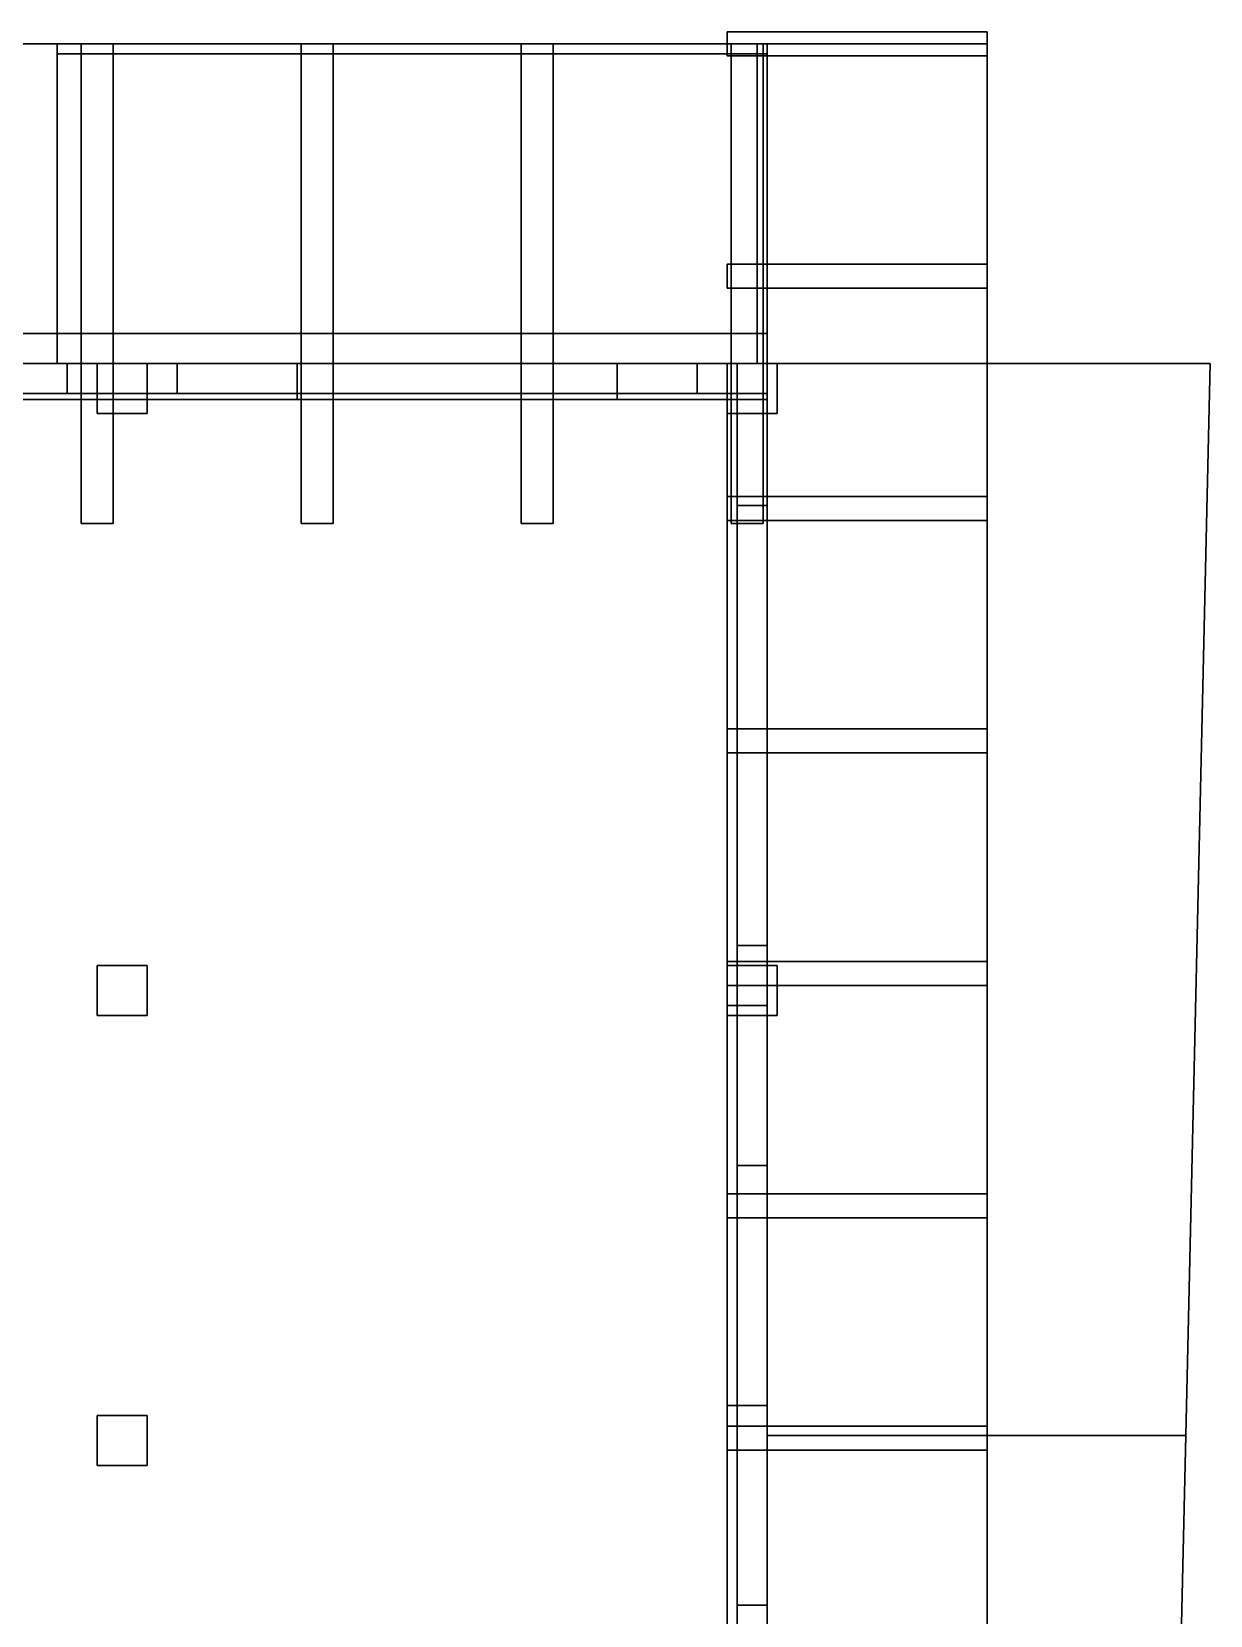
# Model space of a CAD drawing. Header units: metres. Extents: x -0.9 to 11.4, y 0 to 26.4.
# Drawn here: x 5.47 to 11.37, y 18.45 to 26.37 of the extents above; entities that cross this region are included whole.
import ezdxf

# ---------------------------------------------------------------- set-up
doc = ezdxf.new("R2010")
doc.units = ezdxf.units.M
for name, color, linetype in [('COLUMNAS_3D', 1, 'CONTINUOUS'), ('CUBIERTA_ALPINA_3D', 9, 'CONTINUOUS'), ('CUBIERTA_VIGAS_CANECILLOS_3D', 30, 'CONTINUOUS'), ('FRONTON_MADERA_3D', 34, 'CONTINUOUS'), ('LOSA_PISO_3D', 8, 'CONTINUOUS'), ('MUROS_EXTERIORES_3D', 7, 'CONTINUOUS'), ('P2_BALCON_MASTER_3D', 30, 'CONTINUOUS'), ('P2_COLUMNAS_TIMBER_3D', 1, 'CONTINUOUS'), ('P2_LOSA_PISO_3D', 7, 'CONTINUOUS'), ('P2_MUROS_TIMBER_3D', 34, 'CONTINUOUS'), ('TERRENO_3D', 3, 'CONTINUOUS')]:
    doc.layers.add(name, color=color, linetype=linetype)

msp = doc.modelspace()

# ---------------------------------------------------------------- linework, layer by layer
at = {"layer": 'COLUMNAS_3D', "color": 1}
for points in [[(5.8, 24.46), (5.8, 24.71), (6.05, 24.71), (6.05, 24.46)], [(5.8, 24.46, 2.85), (6.05, 24.46, 2.85), (6.05, 24.71, 2.85), (5.8, 24.71, 2.85)], [(6.05, 24.71), (5.8, 24.71), (5.8, 24.71, 2.85), (6.05, 24.71, 2.85)], [(5.8, 24.71), (5.8, 24.46), (5.8, 24.46, 2.85), (5.8, 24.71, 2.85)], [(6.05, 24.46), (6.05, 24.71), (6.05, 24.71, 2.85), (6.05, 24.46, 2.85)], [(8.95, 24.46), (8.95, 24.71), (9.2, 24.71), (9.2, 24.46)], [(8.95, 24.46, 2.85), (9.2, 24.46, 2.85), (9.2, 24.71, 2.85), (8.95, 24.71, 2.85)], [(9.2, 24.71), (8.95, 24.71), (8.95, 24.71, 2.85), (9.2, 24.71, 2.85)], [(8.95, 24.71), (8.95, 24.46), (8.95, 24.46, 2.85), (8.95, 24.71, 2.85)], [(9.2, 24.46), (9.2, 24.71), (9.2, 24.71, 2.85), (9.2, 24.46, 2.85)], [(5.8, 24.46), (6.05, 24.46), (6.05, 24.46, 2.85), (5.8, 24.46, 2.85)], [(8.95, 24.46), (9.2, 24.46), (9.2, 24.46, 2.85), (8.95, 24.46, 2.85)], [(5.8, 21.45), (5.8, 21.7), (6.05, 21.7), (6.05, 21.45)], [(5.8, 21.45, 2.85), (6.05, 21.45, 2.85), (6.05, 21.7, 2.85), (5.8, 21.7, 2.85)], [(6.05, 21.7), (5.8, 21.7), (5.8, 21.7, 2.85), (6.05, 21.7, 2.85)], [(5.8, 21.7), (5.8, 21.45), (5.8, 21.45, 2.85), (5.8, 21.7, 2.85)], [(6.05, 21.45), (6.05, 21.7), (6.05, 21.7, 2.85), (6.05, 21.45, 2.85)], [(8.95, 21.45), (8.95, 21.7), (9.2, 21.7), (9.2, 21.45)], [(8.95, 21.45, 2.85), (9.2, 21.45, 2.85), (9.2, 21.7, 2.85), (8.95, 21.7, 2.85)], [(9.2, 21.7), (8.95, 21.7), (8.95, 21.7, 2.85), (9.2, 21.7, 2.85)], [(8.95, 21.7), (8.95, 21.45), (8.95, 21.45, 2.85), (8.95, 21.7, 2.85)], [(9.2, 21.45), (9.2, 21.7), (9.2, 21.7, 2.85), (9.2, 21.45, 2.85)], [(5.8, 21.45), (6.05, 21.45), (6.05, 21.45, 2.85), (5.8, 21.45, 2.85)], [(8.95, 21.45), (9.2, 21.45), (9.2, 21.45, 2.85), (8.95, 21.45, 2.85)], [(5.8, 19.2), (5.8, 19.45), (6.05, 19.45), (6.05, 19.2)], [(5.8, 19.2, 2.85), (6.05, 19.2, 2.85), (6.05, 19.45, 2.85), (5.8, 19.45, 2.85)], [(6.05, 19.45), (5.8, 19.45), (5.8, 19.45, 2.85), (6.05, 19.45, 2.85)], [(5.8, 19.45), (5.8, 19.2), (5.8, 19.2, 2.85), (5.8, 19.45, 2.85)], [(6.05, 19.2), (6.05, 19.45), (6.05, 19.45, 2.85), (6.05, 19.2, 2.85)], [(5.8, 19.2), (6.05, 19.2), (6.05, 19.2, 2.85), (5.8, 19.2, 2.85)]]:
    msp.add_3dface(points, dxfattribs=at)
at = {"layer": 'CUBIERTA_ALPINA_3D', "color": 9}
for points in [[(4.65, 1.9, 9.72), (4.65, 26.31, 9.72), (10.25, 26.31, 5.4), (10.25, 1.9, 5.4)], [(4.65, 1.9, 9.92), (10.25, 1.9, 5.6), (10.25, 26.31, 5.6), (4.65, 26.31, 9.92)], [(10.25, 26.31, 5.4), (4.65, 26.31, 9.72), (4.65, 26.31, 9.92), (10.25, 26.31, 5.6)], [(10.25, 1.9, 5.4), (10.25, 26.31, 5.4), (10.25, 26.31, 5.6), (10.25, 1.9, 5.6)]]:
    msp.add_3dface(points, dxfattribs=at)
at = {"layer": 'CUBIERTA_VIGAS_CANECILLOS_3D', "color": 30}
for points in [[(8.95, 26.25, 5.22), (8.95, 26.37, 5.22), (10.25, 26.37, 5.22), (10.25, 26.25, 5.22)], [(8.95, 26.25, 5.4), (10.25, 26.25, 5.4), (10.25, 26.37, 5.4), (8.95, 26.37, 5.4)], [(10.25, 26.37, 5.22), (8.95, 26.37, 5.22), (8.95, 26.37, 5.4), (10.25, 26.37, 5.4)], [(8.95, 26.37, 5.22), (8.95, 26.25, 5.22), (8.95, 26.25, 5.4), (8.95, 26.37, 5.4)], [(10.25, 26.25, 5.22), (10.25, 26.37, 5.22), (10.25, 26.37, 5.4), (10.25, 26.25, 5.4)], [(8.95, 26.25, 5.22), (10.25, 26.25, 5.22), (10.25, 26.25, 5.4), (8.95, 26.25, 5.4)], [(8.95, 25.0876, 5.22), (8.95, 25.2076, 5.22), (10.25, 25.2076, 5.22), (10.25, 25.0876, 5.22)], [(8.95, 25.0876, 5.4), (10.25, 25.0876, 5.4), (10.25, 25.2076, 5.4), (8.95, 25.2076, 5.4)], [(10.25, 25.2076, 5.22), (8.95, 25.2076, 5.22), (8.95, 25.2076, 5.4), (10.25, 25.2076, 5.4)], [(8.95, 25.2076, 5.22), (8.95, 25.0876, 5.22), (8.95, 25.0876, 5.4), (8.95, 25.2076, 5.4)], [(10.25, 25.0876, 5.22), (10.25, 25.2076, 5.22), (10.25, 25.2076, 5.4), (10.25, 25.0876, 5.4)], [(8.95, 25.0876, 5.22), (10.25, 25.0876, 5.22), (10.25, 25.0876, 5.4), (8.95, 25.0876, 5.4)], [(8.95, 23.9252, 5.22), (8.95, 24.0452, 5.22), (10.25, 24.0452, 5.22), (10.25, 23.9252, 5.22)], [(8.95, 23.9252, 5.4), (10.25, 23.9252, 5.4), (10.25, 24.0452, 5.4), (8.95, 24.0452, 5.4)], [(10.25, 24.0452, 5.22), (8.95, 24.0452, 5.22), (8.95, 24.0452, 5.4), (10.25, 24.0452, 5.4)], [(8.95, 24.0452, 5.22), (8.95, 23.9252, 5.22), (8.95, 23.9252, 5.4), (8.95, 24.0452, 5.4)], [(10.25, 23.9252, 5.22), (10.25, 24.0452, 5.22), (10.25, 24.0452, 5.4), (10.25, 23.9252, 5.4)], [(8.95, 23.9252, 5.22), (10.25, 23.9252, 5.22), (10.25, 23.9252, 5.4), (8.95, 23.9252, 5.4)], [(8.95, 22.7629, 5.22), (8.95, 22.8829, 5.22), (10.25, 22.8829, 5.22), (10.25, 22.7629, 5.22)], [(8.95, 22.7629, 5.4), (10.25, 22.7629, 5.4), (10.25, 22.8829, 5.4), (8.95, 22.8829, 5.4)], [(10.25, 22.8829, 5.22), (8.95, 22.8829, 5.22), (8.95, 22.8829, 5.4), (10.25, 22.8829, 5.4)], [(8.95, 22.8829, 5.22), (8.95, 22.7629, 5.22), (8.95, 22.7629, 5.4), (8.95, 22.8829, 5.4)], [(10.25, 22.7629, 5.22), (10.25, 22.8829, 5.22), (10.25, 22.8829, 5.4), (10.25, 22.7629, 5.4)], [(8.95, 22.7629, 5.22), (10.25, 22.7629, 5.22), (10.25, 22.7629, 5.4), (8.95, 22.7629, 5.4)], [(8.95, 21.6005, 5.22), (8.95, 21.7205, 5.22), (10.25, 21.7205, 5.22), (10.25, 21.6005, 5.22)], [(8.95, 21.6005, 5.4), (10.25, 21.6005, 5.4), (10.25, 21.7205, 5.4), (8.95, 21.7205, 5.4)], [(10.25, 21.7205, 5.22), (8.95, 21.7205, 5.22), (8.95, 21.7205, 5.4), (10.25, 21.7205, 5.4)], [(8.95, 21.7205, 5.22), (8.95, 21.6005, 5.22), (8.95, 21.6005, 5.4), (8.95, 21.7205, 5.4)], [(10.25, 21.6005, 5.22), (10.25, 21.7205, 5.22), (10.25, 21.7205, 5.4), (10.25, 21.6005, 5.4)], [(8.95, 21.6005, 5.22), (10.25, 21.6005, 5.22), (10.25, 21.6005, 5.4), (8.95, 21.6005, 5.4)], [(8.95, 20.4381, 5.22), (8.95, 20.5581, 5.22), (10.25, 20.5581, 5.22), (10.25, 20.4381, 5.22)], [(8.95, 20.4381, 5.4), (10.25, 20.4381, 5.4), (10.25, 20.5581, 5.4), (8.95, 20.5581, 5.4)], [(10.25, 20.5581, 5.22), (8.95, 20.5581, 5.22), (8.95, 20.5581, 5.4), (10.25, 20.5581, 5.4)], [(8.95, 20.5581, 5.22), (8.95, 20.4381, 5.22), (8.95, 20.4381, 5.4), (8.95, 20.5581, 5.4)], [(10.25, 20.4381, 5.22), (10.25, 20.5581, 5.22), (10.25, 20.5581, 5.4), (10.25, 20.4381, 5.4)], [(8.95, 20.4381, 5.22), (10.25, 20.4381, 5.22), (10.25, 20.4381, 5.4), (8.95, 20.4381, 5.4)], [(8.95, 19.2757, 5.22), (8.95, 19.3957, 5.22), (10.25, 19.3957, 5.22), (10.25, 19.2757, 5.22)], [(8.95, 19.2757, 5.4), (10.25, 19.2757, 5.4), (10.25, 19.3957, 5.4), (8.95, 19.3957, 5.4)], [(10.25, 19.3957, 5.22), (8.95, 19.3957, 5.22), (8.95, 19.3957, 5.4), (10.25, 19.3957, 5.4)], [(8.95, 19.3957, 5.22), (8.95, 19.2757, 5.22), (8.95, 19.2757, 5.4), (8.95, 19.3957, 5.4)], [(10.25, 19.2757, 5.22), (10.25, 19.3957, 5.22), (10.25, 19.3957, 5.4), (10.25, 19.2757, 5.4)], [(8.95, 19.2757, 5.22), (10.25, 19.2757, 5.22), (10.25, 19.2757, 5.4), (8.95, 19.2757, 5.4)]]:
    msp.add_3dface(points, dxfattribs=at)
at = {"layer": 'FRONTON_MADERA_3D', "color": 34}
for points in [[(0.15, 24.86, 5.85), (4.65, 24.86, 9.72), (9.15, 24.86, 5.85), (0.15, 24.86, 5.85)], [(9.15, 24.71, 5.85), (0.15, 24.71, 5.85), (0.15, 24.86, 5.85), (9.15, 24.86, 5.85)], [(4.65, 24.71, 9.72), (9.15, 24.71, 5.85), (9.15, 24.86, 5.85), (4.65, 24.86, 9.72)], [(0.15, 24.71, 5.85), (0.15, 24.71, 5.85), (9.15, 24.71, 5.85), (4.65, 24.71, 9.72)]]:
    msp.add_3dface(points, dxfattribs=at)
at = {"layer": 'LOSA_PISO_3D', "color": 8}
for points in [[(0.15, 10.35, -0.15), (0.15, 24.71, -0.15), (9.15, 24.71, -0.15), (9.15, 10.35, -0.15)], [(0.15, 10.35), (9.15, 10.35), (9.15, 24.71), (0.15, 24.71)], [(9.15, 24.71, -0.15), (0.15, 24.71, -0.15), (0.15, 24.71), (9.15, 24.71)], [(9.15, 10.35, -0.15), (9.15, 24.71, -0.15), (9.15, 24.71), (9.15, 10.35)]]:
    msp.add_3dface(points, dxfattribs=at)
at = {"layer": 'MUROS_EXTERIORES_3D', "color": 7}
for points in [[(3.15, 24.56, 2.4), (3.15, 24.71, 2.4), (5.65, 24.71, 2.4), (5.65, 24.56, 2.4)], [(3.15, 24.56, 2.85), (5.65, 24.56, 2.85), (5.65, 24.71, 2.85), (3.15, 24.71, 2.85)], [(5.65, 24.71, 2.4), (3.15, 24.71, 2.4), (3.15, 24.71, 2.85), (5.65, 24.71, 2.85)], [(5.65, 24.56, 2.4), (5.65, 24.71, 2.4), (5.65, 24.71, 2.85), (5.65, 24.56, 2.85)], [(5.65, 24.56), (5.65, 24.71), (6.2, 24.71), (6.2, 24.56)], [(5.65, 24.56, 2.85), (6.2, 24.56, 2.85), (6.2, 24.71, 2.85), (5.65, 24.71, 2.85)], [(6.2, 24.71), (5.65, 24.71), (5.65, 24.71, 2.85), (6.2, 24.71, 2.85)], [(5.65, 24.71), (5.65, 24.56), (5.65, 24.56, 2.85), (5.65, 24.71, 2.85)], [(6.2, 24.56), (6.2, 24.71), (6.2, 24.71, 2.85), (6.2, 24.56, 2.85)], [(6.2, 24.56, 2.4), (6.2, 24.71, 2.4), (8.8, 24.71, 2.4), (8.8, 24.56, 2.4)], [(6.2, 24.56, 2.85), (8.8, 24.56, 2.85), (8.8, 24.71, 2.85), (6.2, 24.71, 2.85)], [(8.8, 24.71, 2.4), (6.2, 24.71, 2.4), (6.2, 24.71, 2.85), (8.8, 24.71, 2.85)], [(6.2, 24.71, 2.4), (6.2, 24.56, 2.4), (6.2, 24.56, 2.85), (6.2, 24.71, 2.85)], [(8.8, 24.56, 2.4), (8.8, 24.71, 2.4), (8.8, 24.71, 2.85), (8.8, 24.56, 2.85)], [(8.8, 24.56), (8.8, 24.71), (9.15, 24.71), (9.15, 24.56)], [(8.8, 24.56, 2.85), (9.15, 24.56, 2.85), (9.15, 24.71, 2.85), (8.8, 24.71, 2.85)], [(9.15, 24.71), (8.8, 24.71), (8.8, 24.71, 2.85), (9.15, 24.71, 2.85)], [(8.8, 24.71), (8.8, 24.56), (8.8, 24.56, 2.85), (8.8, 24.71, 2.85)], [(9, 24), (9, 24.71), (9.15, 24.71), (9.15, 24)], [(9, 24, 2.85), (9.15, 24, 2.85), (9.15, 24.71, 2.85), (9, 24.71, 2.85)], [(9.15, 24.71), (9, 24.71), (9, 24.71, 2.85), (9.15, 24.71, 2.85)], [(9, 24.71), (9, 24), (9, 24, 2.85), (9, 24.71, 2.85)], [(9.15, 24.56), (9.15, 24.71), (9.15, 24.71, 2.85), (9.15, 24.56, 2.85)], [(9.15, 24), (9.15, 24.71), (9.15, 24.71, 2.85), (9.15, 24, 2.85)], [(3.15, 24.56, 2.4), (5.65, 24.56, 2.4), (5.65, 24.56, 2.85), (3.15, 24.56, 2.85)], [(5.65, 24.56), (6.2, 24.56), (6.2, 24.56, 2.85), (5.65, 24.56, 2.85)], [(6.2, 24.56, 2.4), (8.8, 24.56, 2.4), (8.8, 24.56, 2.85), (6.2, 24.56, 2.85)], [(8.8, 24.56), (9.15, 24.56), (9.15, 24.56, 2.85), (8.8, 24.56, 2.85)], [(9, 21.8), (9, 24), (9.15, 24), (9.15, 21.8)], [(9, 21.8, 1), (9.15, 21.8, 1), (9.15, 24, 1), (9, 24, 1)], [(9.15, 24), (9, 24), (9, 24, 1), (9.15, 24, 1)], [(9, 24), (9, 21.8), (9, 21.8, 1), (9, 24, 1)], [(9, 21.8, 2.1), (9, 24, 2.1), (9.15, 24, 2.1), (9.15, 21.8, 2.1)], [(9, 21.8, 2.85), (9.15, 21.8, 2.85), (9.15, 24, 2.85), (9, 24, 2.85)], [(9.15, 24, 2.1), (9, 24, 2.1), (9, 24, 2.85), (9.15, 24, 2.85)], [(9, 24, 2.1), (9, 21.8, 2.1), (9, 21.8, 2.85), (9, 24, 2.85)], [(9, 24), (9.15, 24), (9.15, 24, 2.85), (9, 24, 2.85)], [(9.15, 21.8), (9.15, 24), (9.15, 24, 1), (9.15, 21.8, 1)], [(9.15, 21.8, 2.1), (9.15, 24, 2.1), (9.15, 24, 2.85), (9.15, 21.8, 2.85)], [(9, 20.7), (9, 21.8), (9.15, 21.8), (9.15, 20.7)], [(9, 20.7, 2.85), (9.15, 20.7, 2.85), (9.15, 21.8, 2.85), (9, 21.8, 2.85)], [(9.15, 21.8), (9, 21.8), (9, 21.8, 2.85), (9.15, 21.8, 2.85)], [(9, 21.8), (9, 20.7), (9, 20.7, 2.85), (9, 21.8, 2.85)], [(9, 21.8), (9.15, 21.8), (9.15, 21.8, 1), (9, 21.8, 1)], [(9, 21.8, 2.1), (9.15, 21.8, 2.1), (9.15, 21.8, 2.85), (9, 21.8, 2.85)], [(9.15, 20.7), (9.15, 21.8), (9.15, 21.8, 2.85), (9.15, 20.7, 2.85)], [(9, 18.5), (9, 20.7), (9.15, 20.7), (9.15, 18.5)], [(9, 18.5, 1), (9.15, 18.5, 1), (9.15, 20.7, 1), (9, 20.7, 1)], [(9.15, 20.7), (9, 20.7), (9, 20.7, 1), (9.15, 20.7, 1)], [(9, 20.7), (9, 18.5), (9, 18.5, 1), (9, 20.7, 1)], [(9, 18.5, 2.1), (9, 20.7, 2.1), (9.15, 20.7, 2.1), (9.15, 18.5, 2.1)], [(9, 18.5, 2.85), (9.15, 18.5, 2.85), (9.15, 20.7, 2.85), (9, 20.7, 2.85)], [(9.15, 20.7, 2.1), (9, 20.7, 2.1), (9, 20.7, 2.85), (9.15, 20.7, 2.85)], [(9, 20.7, 2.1), (9, 18.5, 2.1), (9, 18.5, 2.85), (9, 20.7, 2.85)], [(9, 20.7), (9.15, 20.7), (9.15, 20.7, 2.85), (9, 20.7, 2.85)], [(9.15, 18.5), (9.15, 20.7), (9.15, 20.7, 1), (9.15, 18.5, 1)], [(9.15, 18.5, 2.1), (9.15, 20.7, 2.1), (9.15, 20.7, 2.85), (9.15, 18.5, 2.85)], [(9, 17.05), (9, 18.5), (9.15, 18.5), (9.15, 17.05)], [(9, 17.05, 2.85), (9.15, 17.05, 2.85), (9.15, 18.5, 2.85), (9, 18.5, 2.85)], [(9.15, 18.5), (9, 18.5), (9, 18.5, 2.85), (9.15, 18.5, 2.85)], [(9, 18.5), (9, 17.05), (9, 17.05, 2.85), (9, 18.5, 2.85)], [(9, 18.5), (9.15, 18.5), (9.15, 18.5, 1), (9, 18.5, 1)], [(9, 18.5, 2.1), (9.15, 18.5, 2.1), (9.15, 18.5, 2.85), (9, 18.5, 2.85)], [(9.15, 17.05), (9.15, 18.5), (9.15, 18.5, 2.85), (9.15, 17.05, 2.85)]]:
    msp.add_3dface(points, dxfattribs=at)
at = {"layer": 'P2_BALCON_MASTER_3D', "color": 30}
for points in [[(5.6, 24.71, 2.85), (5.6, 26.31, 2.85), (9.15, 26.31, 2.85), (9.15, 24.71, 2.85)], [(5.6, 24.71, 3), (9.15, 24.71, 3), (9.15, 26.31, 3), (5.6, 26.31, 3)], [(9.15, 26.31, 2.85), (5.6, 26.31, 2.85), (5.6, 26.31, 3), (9.15, 26.31, 3)], [(5.6, 26.31, 2.85), (5.6, 24.71, 2.85), (5.6, 24.71, 3), (5.6, 26.31, 3)], [(5.6, 26.26, 3), (5.6, 26.31, 3), (9.15, 26.31, 3), (9.15, 26.26, 3)], [(5.6, 26.26, 4.05), (9.15, 26.26, 4.05), (9.15, 26.31, 4.05), (5.6, 26.31, 4.05)], [(9.15, 26.31, 3), (5.6, 26.31, 3), (5.6, 26.31, 4.05), (9.15, 26.31, 4.05)], [(5.6, 26.31, 3), (5.6, 26.26, 3), (5.6, 26.26, 4.05), (5.6, 26.31, 4.05)], [(5.72, 23.91, 2.63), (5.72, 26.31, 2.63), (5.88, 26.31, 2.63), (5.88, 23.91, 2.63)], [(5.72, 23.91, 2.85), (5.88, 23.91, 2.85), (5.88, 26.31, 2.85), (5.72, 26.31, 2.85)], [(5.88, 26.31, 2.63), (5.72, 26.31, 2.63), (5.72, 26.31, 2.85), (5.88, 26.31, 2.85)], [(5.72, 26.31, 2.63), (5.72, 23.91, 2.63), (5.72, 23.91, 2.85), (5.72, 26.31, 2.85)], [(5.88, 23.91, 2.63), (5.88, 26.31, 2.63), (5.88, 26.31, 2.85), (5.88, 23.91, 2.85)], [(6.82, 23.91, 2.63), (6.82, 26.31, 2.63), (6.98, 26.31, 2.63), (6.98, 23.91, 2.63)], [(6.82, 23.91, 2.85), (6.98, 23.91, 2.85), (6.98, 26.31, 2.85), (6.82, 26.31, 2.85)], [(6.98, 26.31, 2.63), (6.82, 26.31, 2.63), (6.82, 26.31, 2.85), (6.98, 26.31, 2.85)], [(6.82, 26.31, 2.63), (6.82, 23.91, 2.63), (6.82, 23.91, 2.85), (6.82, 26.31, 2.85)], [(6.98, 23.91, 2.63), (6.98, 26.31, 2.63), (6.98, 26.31, 2.85), (6.98, 23.91, 2.85)], [(7.92, 23.91, 2.63), (7.92, 26.31, 2.63), (8.08, 26.31, 2.63), (8.08, 23.91, 2.63)], [(7.92, 23.91, 2.85), (8.08, 23.91, 2.85), (8.08, 26.31, 2.85), (7.92, 26.31, 2.85)], [(8.08, 26.31, 2.63), (7.92, 26.31, 2.63), (7.92, 26.31, 2.85), (8.08, 26.31, 2.85)], [(7.92, 26.31, 2.63), (7.92, 23.91, 2.63), (7.92, 23.91, 2.85), (7.92, 26.31, 2.85)], [(8.08, 23.91, 2.63), (8.08, 26.31, 2.63), (8.08, 26.31, 2.85), (8.08, 23.91, 2.85)], [(8.97, 23.91, 2.63), (8.97, 26.31, 2.63), (9.13, 26.31, 2.63), (9.13, 23.91, 2.63)], [(8.97, 23.91, 2.85), (9.13, 23.91, 2.85), (9.13, 26.31, 2.85), (8.97, 26.31, 2.85)], [(9.13, 26.31, 2.63), (8.97, 26.31, 2.63), (8.97, 26.31, 2.85), (9.13, 26.31, 2.85)], [(8.97, 26.31, 2.63), (8.97, 23.91, 2.63), (8.97, 23.91, 2.85), (8.97, 26.31, 2.85)], [(9.1, 24.71, 3), (9.1, 26.31, 3), (9.15, 26.31, 3), (9.15, 24.71, 3)], [(9.1, 24.71, 4.05), (9.15, 24.71, 4.05), (9.15, 26.31, 4.05), (9.1, 26.31, 4.05)], [(9.15, 26.31, 3), (9.1, 26.31, 3), (9.1, 26.31, 4.05), (9.15, 26.31, 4.05)], [(9.1, 26.31, 3), (9.1, 24.71, 3), (9.1, 24.71, 4.05), (9.1, 26.31, 4.05)], [(9.13, 23.91, 2.63), (9.13, 26.31, 2.63), (9.13, 26.31, 2.85), (9.13, 23.91, 2.85)], [(9.15, 24.71, 2.85), (9.15, 26.31, 2.85), (9.15, 26.31, 3), (9.15, 24.71, 3)], [(9.15, 26.26, 3), (9.15, 26.31, 3), (9.15, 26.31, 4.05), (9.15, 26.26, 4.05)], [(9.15, 24.71, 3), (9.15, 26.31, 3), (9.15, 26.31, 4.05), (9.15, 24.71, 4.05)], [(5.6, 26.26, 3), (9.15, 26.26, 3), (9.15, 26.26, 4.05), (5.6, 26.26, 4.05)], [(5.6, 24.71, 2.85), (9.15, 24.71, 2.85), (9.15, 24.71, 3), (5.6, 24.71, 3)], [(9.1, 24.71, 3), (9.15, 24.71, 3), (9.15, 24.71, 4.05), (9.1, 24.71, 4.05)], [(5.72, 23.91, 2.63), (5.88, 23.91, 2.63), (5.88, 23.91, 2.85), (5.72, 23.91, 2.85)], [(6.82, 23.91, 2.63), (6.98, 23.91, 2.63), (6.98, 23.91, 2.85), (6.82, 23.91, 2.85)], [(7.92, 23.91, 2.63), (8.08, 23.91, 2.63), (8.08, 23.91, 2.85), (7.92, 23.91, 2.85)], [(8.97, 23.91, 2.63), (9.13, 23.91, 2.63), (9.13, 23.91, 2.85), (8.97, 23.91, 2.85)]]:
    msp.add_3dface(points, dxfattribs=at)
at = {"layer": 'P2_COLUMNAS_TIMBER_3D', "color": 1}
for points in [[(5.8, 24.46, 3), (5.8, 24.71, 3), (6.05, 24.71, 3), (6.05, 24.46, 3)], [(5.8, 24.46, 5.85), (6.05, 24.46, 5.85), (6.05, 24.71, 5.85), (5.8, 24.71, 5.85)], [(6.05, 24.71, 3), (5.8, 24.71, 3), (5.8, 24.71, 5.85), (6.05, 24.71, 5.85)], [(5.8, 24.71, 3), (5.8, 24.46, 3), (5.8, 24.46, 5.85), (5.8, 24.71, 5.85)], [(6.05, 24.46, 3), (6.05, 24.71, 3), (6.05, 24.71, 5.85), (6.05, 24.46, 5.85)], [(8.95, 24.46, 3), (8.95, 24.71, 3), (9.2, 24.71, 3), (9.2, 24.46, 3)], [(8.95, 24.46, 5.85), (9.2, 24.46, 5.85), (9.2, 24.71, 5.85), (8.95, 24.71, 5.85)], [(9.2, 24.71, 3), (8.95, 24.71, 3), (8.95, 24.71, 5.85), (9.2, 24.71, 5.85)], [(8.95, 24.71, 3), (8.95, 24.46, 3), (8.95, 24.46, 5.85), (8.95, 24.71, 5.85)], [(9.2, 24.46, 3), (9.2, 24.71, 3), (9.2, 24.71, 5.85), (9.2, 24.46, 5.85)], [(5.8, 24.46, 3), (6.05, 24.46, 3), (6.05, 24.46, 5.85), (5.8, 24.46, 5.85)], [(8.95, 24.46, 3), (9.2, 24.46, 3), (9.2, 24.46, 5.85), (8.95, 24.46, 5.85)], [(5.8, 21.45, 3), (5.8, 21.7, 3), (6.05, 21.7, 3), (6.05, 21.45, 3)], [(5.8, 21.45, 5.85), (6.05, 21.45, 5.85), (6.05, 21.7, 5.85), (5.8, 21.7, 5.85)], [(6.05, 21.7, 3), (5.8, 21.7, 3), (5.8, 21.7, 5.85), (6.05, 21.7, 5.85)], [(5.8, 21.7, 3), (5.8, 21.45, 3), (5.8, 21.45, 5.85), (5.8, 21.7, 5.85)], [(6.05, 21.45, 3), (6.05, 21.7, 3), (6.05, 21.7, 5.85), (6.05, 21.45, 5.85)], [(8.95, 21.45, 3), (8.95, 21.7, 3), (9.2, 21.7, 3), (9.2, 21.45, 3)], [(8.95, 21.45, 5.85), (9.2, 21.45, 5.85), (9.2, 21.7, 5.85), (8.95, 21.7, 5.85)], [(9.2, 21.7, 3), (8.95, 21.7, 3), (8.95, 21.7, 5.85), (9.2, 21.7, 5.85)], [(8.95, 21.7, 3), (8.95, 21.45, 3), (8.95, 21.45, 5.85), (8.95, 21.7, 5.85)], [(9.2, 21.45, 3), (9.2, 21.7, 3), (9.2, 21.7, 5.85), (9.2, 21.45, 5.85)], [(5.8, 21.45, 3), (6.05, 21.45, 3), (6.05, 21.45, 5.85), (5.8, 21.45, 5.85)], [(8.95, 21.45, 3), (9.2, 21.45, 3), (9.2, 21.45, 5.85), (8.95, 21.45, 5.85)], [(5.8, 19.2, 3), (5.8, 19.45, 3), (6.05, 19.45, 3), (6.05, 19.2, 3)], [(5.8, 19.2, 5.85), (6.05, 19.2, 5.85), (6.05, 19.45, 5.85), (5.8, 19.45, 5.85)], [(6.05, 19.45, 3), (5.8, 19.45, 3), (5.8, 19.45, 5.85), (6.05, 19.45, 5.85)], [(5.8, 19.45, 3), (5.8, 19.2, 3), (5.8, 19.2, 5.85), (5.8, 19.45, 5.85)], [(6.05, 19.2, 3), (6.05, 19.45, 3), (6.05, 19.45, 5.85), (6.05, 19.2, 5.85)], [(5.8, 19.2, 3), (6.05, 19.2, 3), (6.05, 19.2, 5.85), (5.8, 19.2, 5.85)]]:
    msp.add_3dface(points, dxfattribs=at)
at = {"layer": 'P2_LOSA_PISO_3D', "color": 7}
for points in [[(0.15, 10.35, 2.85), (0.15, 24.71, 2.85), (9.15, 24.71, 2.85), (9.15, 10.35, 2.85)], [(0.15, 10.35, 3), (9.15, 10.35, 3), (9.15, 24.71, 3), (0.15, 24.71, 3)], [(9.15, 24.71, 2.85), (0.15, 24.71, 2.85), (0.15, 24.71, 3), (9.15, 24.71, 3)], [(9.15, 10.35, 2.85), (9.15, 24.71, 2.85), (9.15, 24.71, 3), (9.15, 10.35, 3)]]:
    msp.add_3dface(points, dxfattribs=at)
at = {"layer": 'P2_MUROS_TIMBER_3D', "color": 34}
for points in [[(5.2, 24.71, 3), (5.2, 26.31, 3), (5.6, 26.31, 3), (5.6, 24.71, 3)], [(5.2, 24.71, 4.8), (5.6, 24.71, 4.8), (5.6, 26.31, 4.8), (5.2, 26.31, 4.8)], [(5.6, 26.31, 3), (5.2, 26.31, 3), (5.2, 26.31, 4.8), (5.6, 26.31, 4.8)], [(5.6, 24.71, 3), (5.6, 26.31, 3), (5.6, 26.31, 4.8), (5.6, 24.71, 4.8)], [(4.4, 24.53, 3), (4.4, 24.71, 3), (6.8, 24.71, 3), (6.8, 24.53, 3)], [(4.4, 24.53, 5.85), (6.8, 24.53, 5.85), (6.8, 24.71, 5.85), (4.4, 24.71, 5.85)], [(6.8, 24.71, 3), (4.4, 24.71, 3), (4.4, 24.71, 5.85), (6.8, 24.71, 5.85)], [(5.2, 24.71, 3), (5.6, 24.71, 3), (5.6, 24.71, 4.8), (5.2, 24.71, 4.8)], [(6.8, 24.53, 3), (6.8, 24.71, 3), (6.8, 24.71, 5.85), (6.8, 24.53, 5.85)], [(6.8, 24.53, 5.3), (6.8, 24.71, 5.3), (8.4, 24.71, 5.3), (8.4, 24.53, 5.3)], [(6.8, 24.53, 5.85), (8.4, 24.53, 5.85), (8.4, 24.71, 5.85), (6.8, 24.71, 5.85)], [(8.4, 24.71, 5.3), (6.8, 24.71, 5.3), (6.8, 24.71, 5.85), (8.4, 24.71, 5.85)], [(6.8, 24.71, 5.3), (6.8, 24.53, 5.3), (6.8, 24.53, 5.85), (6.8, 24.71, 5.85)], [(8.4, 24.53, 5.3), (8.4, 24.71, 5.3), (8.4, 24.71, 5.85), (8.4, 24.53, 5.85)], [(8.4, 24.53, 3), (8.4, 24.71, 3), (9.15, 24.71, 3), (9.15, 24.53, 3)], [(8.4, 24.53, 5.85), (9.15, 24.53, 5.85), (9.15, 24.71, 5.85), (8.4, 24.71, 5.85)], [(9.15, 24.71, 3), (8.4, 24.71, 3), (8.4, 24.71, 5.85), (9.15, 24.71, 5.85)], [(8.4, 24.71, 3), (8.4, 24.53, 3), (8.4, 24.53, 5.85), (8.4, 24.71, 5.85)], [(8.95, 21.5, 3), (8.95, 24.71, 3), (9.15, 24.71, 3), (9.15, 21.5, 3)], [(8.95, 21.5, 5.85), (9.15, 21.5, 5.85), (9.15, 24.71, 5.85), (8.95, 24.71, 5.85)], [(9.15, 24.71, 3), (8.95, 24.71, 3), (8.95, 24.71, 5.85), (9.15, 24.71, 5.85)], [(8.95, 24.71, 3), (8.95, 21.5, 3), (8.95, 21.5, 5.85), (8.95, 24.71, 5.85)], [(9.15, 21.5, 3), (9.15, 24.71, 3), (9.15, 24.71, 5.85), (9.15, 21.5, 5.85)], [(9.15, 24.53, 3), (9.15, 24.71, 3), (9.15, 24.71, 5.85), (9.15, 24.53, 5.85)], [(4.4, 24.53, 3), (6.8, 24.53, 3), (6.8, 24.53, 5.85), (4.4, 24.53, 5.85)], [(6.8, 24.53, 5.3), (8.4, 24.53, 5.3), (8.4, 24.53, 5.85), (6.8, 24.53, 5.85)], [(8.4, 24.53, 3), (9.15, 24.53, 3), (9.15, 24.53, 5.85), (8.4, 24.53, 5.85)], [(8.95, 19.5, 3), (8.95, 21.5, 3), (9.15, 21.5, 3), (9.15, 19.5, 3)], [(8.95, 19.5, 4), (9.15, 19.5, 4), (9.15, 21.5, 4), (8.95, 21.5, 4)], [(9.15, 21.5, 3), (8.95, 21.5, 3), (8.95, 21.5, 4), (9.15, 21.5, 4)], [(8.95, 21.5, 3), (8.95, 19.5, 3), (8.95, 19.5, 4), (8.95, 21.5, 4)], [(8.95, 19.5, 5.1), (8.95, 21.5, 5.1), (9.15, 21.5, 5.1), (9.15, 19.5, 5.1)], [(8.95, 19.5, 5.85), (9.15, 19.5, 5.85), (9.15, 21.5, 5.85), (8.95, 21.5, 5.85)], [(9.15, 21.5, 5.1), (8.95, 21.5, 5.1), (8.95, 21.5, 5.85), (9.15, 21.5, 5.85)], [(8.95, 21.5, 5.1), (8.95, 19.5, 5.1), (8.95, 19.5, 5.85), (8.95, 21.5, 5.85)], [(8.95, 21.5, 3), (9.15, 21.5, 3), (9.15, 21.5, 5.85), (8.95, 21.5, 5.85)], [(9.15, 19.5, 3), (9.15, 21.5, 3), (9.15, 21.5, 4), (9.15, 19.5, 4)], [(9.15, 19.5, 5.1), (9.15, 21.5, 5.1), (9.15, 21.5, 5.85), (9.15, 19.5, 5.85)], [(8.95, 17.2, 3), (8.95, 19.5, 3), (9.15, 19.5, 3), (9.15, 17.2, 3)], [(8.95, 17.2, 5.85), (9.15, 17.2, 5.85), (9.15, 19.5, 5.85), (8.95, 19.5, 5.85)], [(9.15, 19.5, 3), (8.95, 19.5, 3), (8.95, 19.5, 5.85), (9.15, 19.5, 5.85)], [(8.95, 19.5, 3), (8.95, 17.2, 3), (8.95, 17.2, 5.85), (8.95, 19.5, 5.85)], [(8.95, 19.5, 3), (9.15, 19.5, 3), (9.15, 19.5, 4), (8.95, 19.5, 4)], [(8.95, 19.5, 5.1), (9.15, 19.5, 5.1), (9.15, 19.5, 5.85), (8.95, 19.5, 5.85)], [(9.15, 17.2, 3), (9.15, 19.5, 3), (9.15, 19.5, 5.85), (9.15, 17.2, 5.85)]]:
    msp.add_3dface(points, dxfattribs=at)
at = {"layer": 'TERRENO_3D', "color": 3}
for points in [[(9.15, 19.35, -0.4), (9.15, 24.71, -0.2), (11.365, 24.71, -0.2), (11.2422, 19.35, -0.4)], [(9.15, 19.35, -0.2), (11.2422, 19.35, -0.2), (11.365, 24.71), (9.15, 24.71)], [(11.365, 24.71, -0.2), (9.15, 24.71, -0.2), (9.15, 24.71), (11.365, 24.71)], [(9.15, 24.71, -0.2), (9.15, 19.35, -0.4), (9.15, 19.35, -0.2), (9.15, 24.71)], [(11.2422, 19.35, -0.4), (11.365, 24.71, -0.2), (11.365, 24.71), (11.2422, 19.35, -0.2)], [(9.15, 14.85, -0.8), (9.15, 19.35, -0.4), (11.2422, 19.35, -0.4), (11.1392, 14.85, -0.8)], [(9.15, 14.85, -0.6), (11.1392, 14.85, -0.6), (11.2422, 19.35, -0.2), (9.15, 19.35, -0.2)], [(11.2422, 19.35, -0.4), (9.15, 19.35, -0.4), (9.15, 19.35, -0.2), (11.2422, 19.35, -0.2)], [(9.15, 19.35, -0.4), (9.15, 14.85, -0.8), (9.15, 14.85, -0.6), (9.15, 19.35, -0.2)], [(9.15, 19.35, -0.4), (11.2422, 19.35, -0.4), (11.2422, 19.35, -0.2), (9.15, 19.35, -0.2)], [(11.1392, 14.85, -0.8), (11.2422, 19.35, -0.4), (11.2422, 19.35, -0.2), (11.1392, 14.85, -0.6)]]:
    msp.add_3dface(points, dxfattribs=at)

doc.saveas('drawing.dxf')
